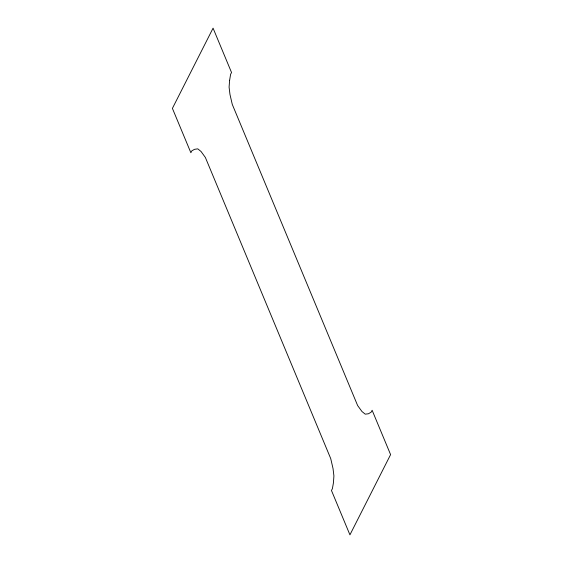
<?xml version="1.0" encoding="UTF-8"?>
<svg xmlns="http://www.w3.org/2000/svg" width="563" height="563" viewBox="0 0 563 563"><rect width="100%" height="100%" fill="white"/><g stroke="black" fill="none" stroke-linecap="round" stroke-linejoin="round"><path stroke-width="0.84" d="M229.62 80.298L229.085 87.096L229.971 94.45L232.266 104.38L357.632 405.543L361.946 411.497L365.218 414.15L368.434 413.777L371.179 412.13L372.129 410.265L390.595 454.623L349.933 534.85L331.466 490.493L332.409 488.621L333.43 482.836L333.915 475.904L333.029 468.55L330.734 458.62L205.368 157.457L201.054 151.503L197.782 148.85L194.516 149.322L191.814 150.87L190.871 152.735L172.405 108.377L213.067 28.15L231.534 72.507L230.591 74.365L229.62 80.298"/></g></svg>
